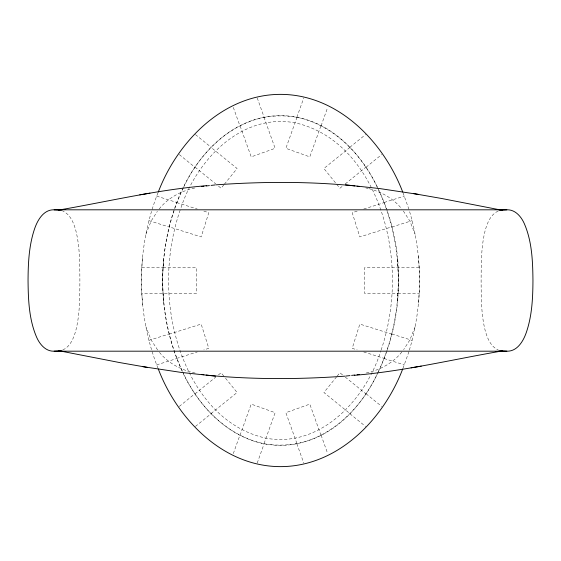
<?xml version="1.0" encoding="UTF-8"?>
<svg xmlns="http://www.w3.org/2000/svg" width="561" height="561" viewBox="0 0 561 561"><rect width="100%" height="100%" fill="white"/><g stroke="black" fill="none" stroke-linecap="round" stroke-linejoin="round"><path stroke-width="0.42" stroke-dasharray="2.81 2.1" d="M183.314 187.9C156.014 245.052 155.853 314.665 182.549 372.125C198.468 405.862 227.156 436.83 265.122 444.017C352.946 456.808 400.259 354.138 398.303 280.5C401.08 204.828 348.192 96.892 257.52 118.743C219.709 129.563 192.914 162.83 178.475 198.04C156.302 253.144 157.346 317.687 182.57 371.543M378.43 371.543C405.133 314.384 404.923 244.827 377.686 187.9M157.971 192.809C135.986 248.446 135.986 312.554 157.971 368.191M409.383 350.099C422.952 304.707 422.826 255.318 409.123 209.968M180.13 210.158C174.625 226.188 171.161 242.878 169.541 259.743A225.389 225.389 0 0 0 169.541 301.257C174.541 358.325 204.968 424.621 265.893 438.176C320.892 448.323 365.772 399.074 380.87 350.842M381.122 350.05C386.508 334.272 389.853 317.842 391.459 301.257A225.389 225.389 0 0 0 391.459 259.743C386.459 202.675 356.032 136.379 295.107 122.824C240.767 112.754 195.999 160.958 180.705 208.629M145.888 234.288L151.147 221.013L157.353 211.371M415.112 326.712L409.853 339.987M408.927 351.726L403.029 368.191M296.867 117.214L303.767 97.958M297.007 117.249L285.879 148.314L309.798 156.884L320.976 125.699M321.109 125.769L327.694 107.396M233.306 453.604L239.891 435.231M240.024 435.301L251.202 404.116L275.121 412.686L263.993 443.751M257.233 463.042L264.133 443.786M183.692 187.122C201.168 149.429 236.966 115.973 280.5 115.573C324.034 115.973 359.832 149.429 377.308 187.122M378.058 372.322C360.744 410.687 324.665 445.006 280.5 445.427C236.335 445.006 200.256 410.687 182.942 372.322M409.761 340.134L403.647 349.629M159.184 208.987C168.034 197.774 181.364 190.824 195.186 187.921M401.816 352.013C392.973 363.226 379.629 370.176 365.814 373.079M223.86 184.842L221.104 188.251L218.432 186.084M224.414 184.162L237.1 168.496L211.034 147.396M336.586 376.838L323.9 392.504L349.966 413.604M337.14 376.158L339.896 372.749L342.568 374.916M349.854 147.291L365.569 134.57M349.966 147.396L323.9 168.496L339.896 188.251L342.568 186.084M345.246 183.917L365.975 167.129M366.06 167.255L381.711 154.577M179.289 406.423L194.94 393.745M195.025 393.871L215.754 377.083M218.432 374.916L221.104 372.749L223.86 376.158M211.034 413.604L237.1 392.504L224.414 376.838M195.431 426.43L211.146 413.709M62.825 349.91C70.321 346.586 73.568 338.297 75.707 330.941C79.95 314.497 79.76 297.351 79.886 280.5C79.76 263.649 79.95 246.503 75.707 230.059C73.568 222.703 70.321 214.414 62.825 211.09M498.175 211.09C490.679 214.414 487.432 222.703 485.293 230.059C481.05 246.503 481.24 263.649 481.114 280.5C481.24 297.351 481.05 314.497 485.293 330.941C487.432 338.297 490.679 346.586 498.175 349.91M384.208 202.451L404.355 196.119M357.14 211.125L352.203 212.675L359.832 236.917L391.88 226.833M363.71 209.057L384.264 202.591M391.915 226.981L412.118 220.627M148.882 340.373L169.085 334.019M169.12 334.167L201.168 324.083L208.797 348.325L203.86 349.875M176.736 358.409L197.29 351.943M156.645 364.881L176.792 358.549M141.842 267.646L163.097 267.646M419.158 267.646L364.377 267.793L364.377 293.207L397.917 293.207M163.083 267.793L196.623 267.793L196.623 293.207L141.842 293.354M397.903 293.354L419.158 293.354M369.075 188.692C381.76 191.967 393.829 198.755 401.964 209.183M365.814 187.921L368.226 188.496M195.186 373.079C181.294 370.141 167.879 363.142 159.036 351.817M156.645 196.119L176.792 202.451M176.736 202.591L197.29 209.057M203.86 211.125L208.797 212.675L201.168 236.917L169.12 226.833M148.882 220.627L169.085 226.981M391.915 334.019L412.118 340.373M391.88 334.167L359.832 324.083L352.203 348.325L357.14 349.875M363.71 351.943L384.264 358.409M384.208 358.549L404.355 364.881M195.431 134.57L211.146 147.291M195.025 167.129L215.754 183.917M179.289 154.577L194.94 167.255M366.06 393.745L381.711 406.423M345.246 377.083L365.975 393.871M349.854 413.709L365.569 426.43M403.366 211.013L409.853 221.013L415.119 234.295M157.634 349.987L151.147 339.987L145.881 326.705M403.029 192.809L408.927 209.274M257.233 97.958L264.133 117.214M263.993 117.249L275.121 148.314L251.202 156.884L240.024 125.699M233.306 107.396L239.891 125.769M321.109 435.231L327.694 453.604M320.976 435.301L309.798 404.116L285.879 412.686L297.007 443.751M296.867 443.786L303.767 463.042M142.683 304.798A248.635 248.635 0 0 1 142.683 256.202M418.317 256.202A248.635 248.635 0 0 1 418.317 304.798M163.707 302.028A230.291 230.291 0 0 1 163.707 258.972M397.293 258.972A230.291 230.291 0 0 1 397.293 302.028"/><path stroke-width="0.84" d="M158.279 192.037C177.606 141.414 223.222 94.437 280.5 94.367C337.778 94.437 383.394 141.414 402.721 192.037M402.721 368.963C383.394 419.586 337.778 466.563 280.5 466.633C223.222 466.563 177.606 419.586 158.279 368.963M206.7 185.67C156.743 189.814 107.936 201.616 58.681 210.073L64.866 209.435L61.17 209.821M354.3 375.33C404.257 371.186 453.064 359.384 502.319 350.927L496.134 351.565L499.83 351.179M149.934 193.166L139.766 194.842M411.066 367.834L421.234 366.158M201.743 186.511L203.916 186.245M357.084 374.755L359.257 374.489M206.175 185.971L209.414 185.6M211.034 185.41L215.284 184.927M345.716 376.073L349.966 375.59M351.586 375.4L354.825 375.029M216.146 184.835C260.669 181.659 305.528 181.378 349.994 185.425M344.854 376.165C300.331 379.341 255.472 379.622 211.006 375.575M54.144 209.814C43.87 209.428 37.776 219.716 34.796 228.208C28.969 244.961 28.141 262.92 28.05 280.5C28.246 299.721 28.955 319.686 36.781 337.568C39.866 344.475 45.883 351.6 54.144 351.186L506.856 351.186C517.13 351.572 523.224 341.284 526.204 332.792C532.031 316.039 532.859 298.08 532.95 280.5C532.754 261.279 532.045 241.314 524.219 223.432C521.134 216.525 515.117 209.4 506.856 209.814L54.144 209.814L58.786 210.087M502.214 210.087L506.856 209.814M54.144 351.186L58.786 350.913M62.411 209.688L58.323 209.814M498.589 351.312L502.677 351.186M502.677 209.814L496.134 209.435L502.319 210.073L498.589 209.688M58.323 351.186L64.866 351.565L58.681 350.927L62.411 351.312M502.214 350.913L506.856 351.186M345.443 184.835L379.867 188.587L418.275 194.372M215.557 376.165L181.133 372.413L142.725 366.628M351.649 185.614L354.84 185.971M206.16 375.029L209.351 375.386M357.084 186.245L359.257 186.511M201.743 374.489L203.916 374.755M499.83 209.821L441.577 198.475L413.913 193.643M61.17 351.179L119.423 362.525L147.087 367.357"/></g></svg>
